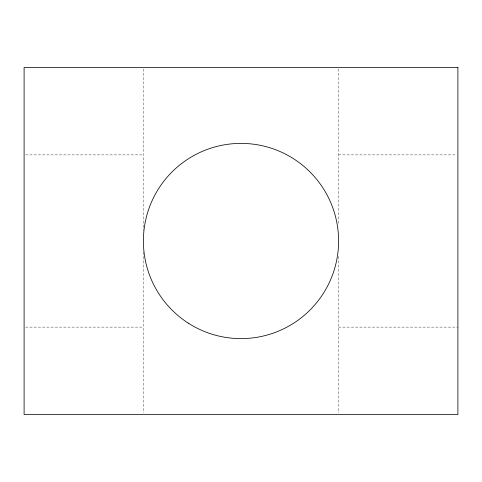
<?xml version="1.0" encoding="UTF-8"?>
<svg xmlns="http://www.w3.org/2000/svg" width="482" height="482" viewBox="0 0 482 482"><rect width="100%" height="100%" fill="white"/><g stroke="black" fill="none" stroke-linecap="round" stroke-linejoin="round"><path stroke-width="0.36" stroke-dasharray="2.41 1.81" d="M25.6 154.879L143.395 154.879M338.605 154.879L456.4 154.879M25.6 327.121L143.395 327.121M338.605 327.121L457.9 327.121M338.605 68.956L338.605 225.082M338.605 256.43L338.605 413.044M143.395 68.956L143.395 230.523M143.395 252.225L143.395 413.044"/><path stroke-width="0.72" d="M457.9 67.48L24.1 67.48L24.1 414.52L457.9 414.52L457.9 67.48M188.233 323.115A97.605 97.605 0 0 0 338.497 245.639A97.605 97.605 0 0 0 196.27 154.246A97.605 97.605 0 0 0 188.233 323.115"/></g></svg>
